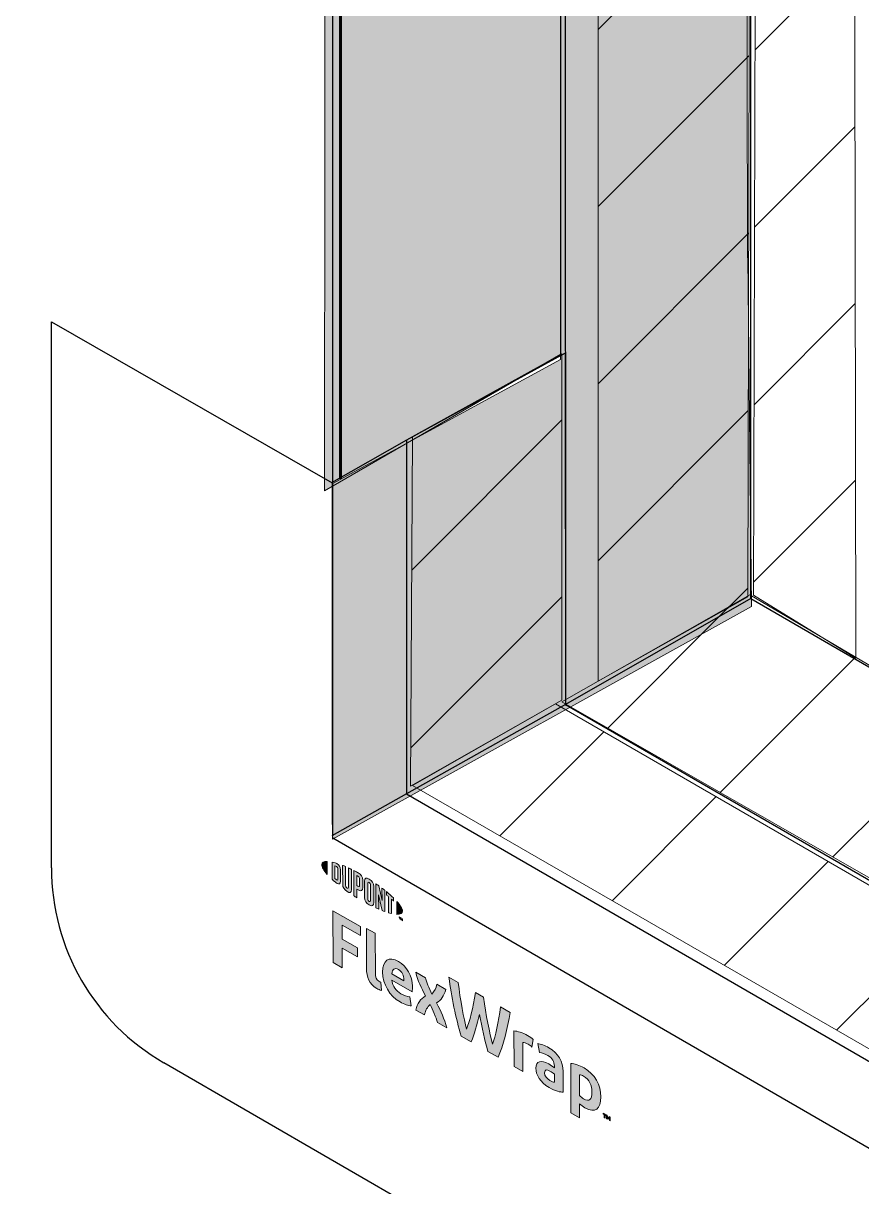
# Model space of a CAD drawing. Extents: x -1328 to 5679, y -4611 to 1603.
# Drawn here: x -742.5 to -675.5, y -2669.9 to -2577 of the extents above; entities that cross this region are included whole.
import ezdxf

# ---------------------------------------------------------------- set-up
doc = ezdxf.new("R2010")
doc.units = 0
doc.header["$MEASUREMENT"] = 0
for name, color, linetype, lineweight in [('G-ANNO-TTLB', 7, 'Continuous', 0), ('Layer 12', 7, 'Continuous', 0), ('TYVEK', 7, 'Continuous', 0)]:
    doc.layers.add(name, color=color, linetype=linetype, lineweight=lineweight)
pattern_1 = [(45, (0, 0), (-7.071067, 7.07107), [])]

# ---------------------------------------------------------------- blocks, each defined once
blk = doc.blocks.new('Block_136')
at = {"layer": 'TYVEK', "true_color": 0x003b71, "transparency": 33554687}
h = blk.add_hatch(color=156, dxfattribs=at)
h.dxf.hatch_style = 2
edge = h.paths.add_edge_path()
edge.add_spline(control_points=[(-717.752, -2652.023), (-717.752, -2652.023), (-717.762, -2647.883), (-717.762, -2647.883), (-717.762, -2647.883), (-715.577, -2649.137), (-715.577, -2649.137), (-715.577, -2649.137), (-715.575, -2649.859), (-715.575, -2649.859), (-715.575, -2649.859), (-717.027, -2649.025), (-717.027, -2649.025), (-717.027, -2649.025), (-717.024, -2650.149), (-717.024, -2650.149), (-717.024, -2650.149), (-715.803, -2650.85), (-715.803, -2650.85), (-715.803, -2650.85), (-715.801, -2651.572), (-715.801, -2651.572), (-715.801, -2651.572), (-717.022, -2650.871), (-717.022, -2650.871), (-717.022, -2650.871), (-717.018, -2652.445), (-717.018, -2652.445), (-717.018, -2652.445), (-717.752, -2652.023), (-717.752, -2652.023)], knot_values=[0, 0, 0, 0, 1, 1, 1, 2, 2, 2, 3, 3, 3, 4, 4, 4, 5, 5, 5, 6, 6, 6, 7, 7, 7, 8, 8, 8, 9, 9, 9, 10, 10, 10, 10], degree=3, periodic=0)
h = blk.add_hatch(color=156, dxfattribs=at)
h.dxf.hatch_style = 2
edge = h.paths.add_edge_path()
edge.add_spline(control_points=[(-714.379, -2652.867), (-714.378, -2653.186), (-714.306, -2653.399), (-714.101, -2653.517), (-714.05, -2653.546), (-713.998, -2653.57), (-713.952, -2653.585), (-713.952, -2653.585), (-713.899, -2654.259), (-713.899, -2654.259), (-713.997, -2654.227), (-714.156, -2654.159), (-714.258, -2654.1), (-714.848, -2653.761), (-715.085, -2653.182), (-715.087, -2652.472), (-715.087, -2652.472), (-715.095, -2649.313), (-715.095, -2649.313), (-715.095, -2649.313), (-714.387, -2649.673), (-714.387, -2649.673), (-714.387, -2649.673), (-714.379, -2652.867), (-714.379, -2652.867)], knot_values=[0, 0, 0, 0, 1, 1, 1, 2, 2, 2, 3, 3, 3, 4, 4, 4, 5, 5, 5, 6, 6, 6, 7, 7, 7, 8, 8, 8, 8], degree=3, periodic=0)
h = blk.add_hatch(color=156, dxfattribs=at)
h.dxf.hatch_style = 2
edge = h.paths.add_edge_path()
edge.add_spline(control_points=[(-713.068, -2652.917), (-713.068, -2652.917), (-712.093, -2653.477), (-712.093, -2653.477), (-712.093, -2653.477), (-712.093, -2653.406), (-712.093, -2653.406), (-712.094, -2653.074), (-712.248, -2652.743), (-712.53, -2652.581), (-712.828, -2652.411), (-713.022, -2652.541), (-713.068, -2652.917)], knot_values=[0, 0, 0, 0, 1, 1, 1, 2, 2, 2, 3, 3, 3, 4, 4, 4, 4], degree=3, periodic=0)
edge = h.paths.add_edge_path()
edge.add_spline(control_points=[(-711.509, -2655.478), (-711.734, -2655.466), (-712.068, -2655.358), (-712.406, -2655.163), (-713.232, -2654.689), (-713.798, -2653.762), (-713.8, -2652.78), (-713.803, -2651.839), (-713.286, -2651.498), (-712.532, -2651.931), (-711.86, -2652.317), (-711.417, -2653.12), (-711.415, -2653.913), (-711.415, -2654.09), (-711.425, -2654.238), (-711.435, -2654.351), (-711.435, -2654.351), (-713.056, -2653.42), (-713.056, -2653.42), (-712.988, -2653.931), (-712.747, -2654.283), (-712.336, -2654.518), (-712.085, -2654.663), (-711.844, -2654.736), (-711.623, -2654.756), (-711.623, -2654.756), (-711.509, -2655.478), (-711.509, -2655.478)], knot_values=[0, 0, 0, 0, 1, 1, 1, 2, 2, 2, 3, 3, 3, 4, 4, 4, 5, 5, 5, 6, 6, 6, 7, 7, 7, 8, 8, 8, 9, 9, 9, 9], degree=3, periodic=0)
h = blk.add_hatch(color=156, dxfattribs=at)
h.dxf.hatch_style = 2
edge = h.paths.add_edge_path()
edge.add_spline(control_points=[(-710.369, -2654.679), (-710.713, -2654.044), (-710.986, -2653.48), (-711.147, -2652.797), (-711.147, -2652.797), (-710.382, -2653.236), (-710.382, -2653.236), (-710.315, -2653.54), (-710.088, -2654.072), (-709.862, -2654.539), (-709.673, -2654.323), (-709.509, -2654.068), (-709.474, -2653.757), (-709.474, -2653.757), (-708.756, -2654.169), (-708.756, -2654.169), (-708.888, -2654.708), (-709.113, -2655.01), (-709.496, -2655.245), (-709.126, -2655.936), (-708.873, -2656.494), (-708.661, -2657.242), (-708.661, -2657.242), (-709.426, -2656.803), (-709.426, -2656.803), (-709.534, -2656.41), (-709.792, -2655.819), (-710.008, -2655.37), (-710.202, -2655.584), (-710.386, -2655.833), (-710.457, -2656.211), (-710.457, -2656.211), (-711.144, -2655.817), (-711.144, -2655.817), (-711.018, -2655.275), (-710.778, -2654.94), (-710.369, -2654.679)], knot_values=[0, 0, 0, 0, 1, 1, 1, 2, 2, 2, 3, 3, 3, 4, 4, 4, 5, 5, 5, 6, 6, 6, 7, 7, 7, 8, 8, 8, 9, 9, 9, 10, 10, 10, 11, 11, 11, 12, 12, 12, 12], degree=3, periodic=0)
h = blk.add_hatch(color=156, dxfattribs=at)
h.dxf.hatch_style = 2
edge = h.paths.add_edge_path()
edge.add_spline(control_points=[(-704.367, -2655.573), (-704.367, -2655.573), (-703.618, -2656.003), (-703.618, -2656.003), (-703.81, -2657.269), (-704.145, -2658.701), (-704.578, -2659.587), (-704.578, -2659.587), (-705.383, -2659.124), (-705.383, -2659.124), (-705.636, -2658.241), (-705.864, -2657.241), (-706.056, -2656.162), (-706.249, -2657.021), (-706.468, -2657.763), (-706.722, -2658.356), (-706.722, -2658.356), (-707.528, -2657.893), (-707.528, -2657.893), (-707.941, -2656.522), (-708.309, -2654.686), (-708.502, -2653.199), (-708.502, -2653.199), (-707.758, -2653.626), (-707.758, -2653.626), (-707.596, -2654.965), (-707.306, -2656.532), (-707.094, -2657.345), (-706.875, -2656.78), (-706.534, -2655.616), (-706.389, -2654.412), (-706.389, -2654.412), (-705.732, -2654.789), (-705.732, -2654.789), (-705.575, -2656.167), (-705.238, -2657.719), (-705.011, -2658.541), (-704.807, -2657.966), (-704.518, -2656.732), (-704.367, -2655.573)], knot_values=[0, 0, 0, 0, 1, 1, 1, 2, 2, 2, 3, 3, 3, 4, 4, 4, 5, 5, 5, 6, 6, 6, 7, 7, 7, 8, 8, 8, 9, 9, 9, 10, 10, 10, 11, 11, 11, 12, 12, 12, 13, 13, 13, 13], degree=3, periodic=0)
h = blk.add_hatch(color=156, dxfattribs=at)
h.dxf.hatch_style = 2
edge = h.paths.add_edge_path()
edge.add_spline(control_points=[(-702.226, -2657.848), (-702.041, -2657.954), (-701.866, -2658.078), (-701.764, -2658.166), (-701.764, -2658.166), (-701.865, -2658.776), (-701.865, -2658.776), (-701.952, -2658.69), (-702.06, -2658.616), (-702.167, -2658.555), (-702.357, -2658.446), (-702.485, -2658.413), (-702.593, -2658.411), (-702.593, -2658.411), (-702.587, -2660.73), (-702.587, -2660.73), (-702.587, -2660.73), (-703.295, -2660.323), (-703.295, -2660.323), (-703.295, -2660.323), (-703.302, -2657.49), (-703.302, -2657.49), (-703.026, -2657.489), (-702.595, -2657.636), (-702.226, -2657.848)], knot_values=[0, 0, 0, 0, 1, 1, 1, 2, 2, 2, 3, 3, 3, 4, 4, 4, 5, 5, 5, 6, 6, 6, 7, 7, 7, 8, 8, 8, 8], degree=3, periodic=0)
h = blk.add_hatch(color=156, dxfattribs=at)
h.dxf.hatch_style = 2
edge = h.paths.add_edge_path()
edge.add_spline(control_points=[(-700.07, -2661.578), (-700.07, -2661.578), (-700.071, -2660.945), (-700.071, -2660.945), (-700.189, -2660.848), (-700.313, -2660.759), (-700.436, -2660.689), (-700.672, -2660.553), (-700.856, -2660.554), (-700.855, -2660.832), (-700.855, -2661.08), (-700.701, -2661.299), (-700.429, -2661.455), (-700.275, -2661.543), (-700.147, -2661.581), (-700.07, -2661.578)], knot_values=[0, 0, 0, 0, 1, 1, 1, 2, 2, 2, 3, 3, 3, 4, 4, 4, 5, 5, 5, 5], degree=3, periodic=0)
edge = h.paths.add_edge_path()
edge.add_spline(control_points=[(-700.499, -2661.999), (-701.202, -2661.596), (-701.557, -2660.996), (-701.558, -2660.464), (-701.56, -2659.878), (-701.145, -2659.774), (-700.529, -2660.121), (-700.386, -2660.204), (-700.201, -2660.333), (-700.073, -2660.431), (-700.073, -2660.431), (-700.073, -2660.289), (-700.073, -2660.289), (-700.074, -2659.928), (-700.254, -2659.653), (-700.598, -2659.456), (-700.823, -2659.326), (-701.064, -2659.229), (-701.274, -2659.209), (-701.274, -2659.209), (-701.404, -2658.496), (-701.404, -2658.496), (-701.184, -2658.517), (-700.83, -2658.649), (-700.517, -2658.829), (-699.763, -2659.262), (-699.387, -2659.938), (-699.385, -2660.737), (-699.385, -2660.737), (-699.381, -2662.381), (-699.381, -2662.381), (-699.591, -2662.385), (-699.986, -2662.294), (-700.499, -2661.999)], knot_values=[0, 0, 0, 0, 1, 1, 1, 2, 2, 2, 3, 3, 3, 4, 4, 4, 5, 5, 5, 6, 6, 6, 7, 7, 7, 8, 8, 8, 9, 9, 9, 10, 10, 10, 11, 11, 11, 11], degree=3, periodic=0)
h = blk.add_hatch(color=156, dxfattribs=at)
h.dxf.hatch_style = 2
edge = h.paths.add_edge_path()
edge.add_spline(control_points=[(-697.736, -2662.912), (-697.284, -2663.172), (-697.075, -2662.973), (-697.076, -2662.364), (-697.077, -2661.831), (-697.273, -2661.364), (-697.74, -2661.096), (-697.868, -2661.023), (-697.961, -2660.999), (-698.068, -2660.985), (-698.068, -2660.985), (-698.064, -2662.641), (-698.064, -2662.641), (-697.967, -2662.744), (-697.884, -2662.827), (-697.736, -2662.912)], knot_values=[0, 0, 0, 0, 1, 1, 1, 2, 2, 2, 3, 3, 3, 4, 4, 4, 5, 5, 5, 5], degree=3, periodic=0)
edge = h.paths.add_edge_path()
edge.add_spline(control_points=[(-697.631, -2663.634), (-697.811, -2663.531), (-697.934, -2663.436), (-698.063, -2663.31), (-698.063, -2663.31), (-698.06, -2664.433), (-698.06, -2664.433), (-698.06, -2664.433), (-698.763, -2664.03), (-698.763, -2664.03), (-698.763, -2664.03), (-698.772, -2660.084), (-698.772, -2660.084), (-698.48, -2660.098), (-698.07, -2660.233), (-697.706, -2660.443), (-696.864, -2660.926), (-696.36, -2661.806), (-696.358, -2662.752), (-696.356, -2663.722), (-696.831, -2664.093), (-697.631, -2663.634)], knot_values=[0, 0, 0, 0, 1, 1, 1, 2, 2, 2, 3, 3, 3, 4, 4, 4, 5, 5, 5, 6, 6, 6, 7, 7, 7, 7], degree=3, periodic=0)
h = blk.add_hatch(color=156, dxfattribs=at)
h.dxf.hatch_style = 2
edge = h.paths.add_edge_path()
edge.add_spline(control_points=[(-695.85, -2664.239), (-695.823, -2664.326), (-695.799, -2664.393), (-695.768, -2664.463), (-695.738, -2664.428), (-695.716, -2664.388), (-695.691, -2664.33), (-695.691, -2664.33), (-695.617, -2664.372), (-695.617, -2664.372), (-695.617, -2664.372), (-695.616, -2664.678), (-695.616, -2664.678), (-695.616, -2664.678), (-695.681, -2664.641), (-695.681, -2664.641), (-695.681, -2664.641), (-695.681, -2664.5), (-695.681, -2664.5), (-695.681, -2664.5), (-695.678, -2664.455), (-695.678, -2664.455), (-695.699, -2664.488), (-695.723, -2664.523), (-695.744, -2664.549), (-695.744, -2664.549), (-695.794, -2664.521), (-695.794, -2664.521), (-695.816, -2664.469), (-695.841, -2664.405), (-695.862, -2664.346), (-695.862, -2664.346), (-695.859, -2664.398), (-695.859, -2664.398), (-695.859, -2664.398), (-695.859, -2664.539), (-695.859, -2664.539), (-695.859, -2664.539), (-695.923, -2664.502), (-695.923, -2664.502), (-695.923, -2664.502), (-695.924, -2664.196), (-695.924, -2664.196), (-695.924, -2664.196), (-695.85, -2664.239), (-695.85, -2664.239)], knot_values=[0, 0, 0, 0, 1, 1, 1, 2, 2, 2, 3, 3, 3, 4, 4, 4, 5, 5, 5, 6, 6, 6, 7, 7, 7, 8, 8, 8, 9, 9, 9, 10, 10, 10, 11, 11, 11, 12, 12, 12, 13, 13, 13, 14, 14, 14, 15, 15, 15, 15], degree=3, periodic=0)
edge = h.paths.add_edge_path()
edge.add_spline(control_points=[(-696.096, -2664.165), (-696.096, -2664.165), (-696.167, -2664.124), (-696.167, -2664.124), (-696.167, -2664.124), (-696.167, -2664.057), (-696.167, -2664.057), (-696.167, -2664.057), (-695.953, -2664.18), (-695.953, -2664.18), (-695.953, -2664.18), (-695.953, -2664.247), (-695.953, -2664.247), (-695.953, -2664.247), (-696.024, -2664.206), (-696.024, -2664.206), (-696.024, -2664.206), (-696.024, -2664.444), (-696.024, -2664.444), (-696.024, -2664.444), (-696.095, -2664.403), (-696.095, -2664.403), (-696.095, -2664.403), (-696.096, -2664.165), (-696.096, -2664.165)], knot_values=[0, 0, 0, 0, 1, 1, 1, 2, 2, 2, 3, 3, 3, 4, 4, 4, 5, 5, 5, 6, 6, 6, 7, 7, 7, 8, 8, 8, 8], degree=3, periodic=0)
at = {"layer": 'TYVEK'}
for points, knots in [([(-717.752, -2652.023), (-717.752, -2652.023), (-717.762, -2647.883), (-717.762, -2647.883), (-717.762, -2647.883), (-715.577, -2649.137), (-715.577, -2649.137), (-715.577, -2649.137), (-715.575, -2649.859), (-715.575, -2649.859), (-715.575, -2649.859), (-717.027, -2649.025), (-717.027, -2649.025), (-717.027, -2649.025), (-717.024, -2650.149), (-717.024, -2650.149), (-717.024, -2650.149), (-715.803, -2650.85), (-715.803, -2650.85), (-715.803, -2650.85), (-715.801, -2651.572), (-715.801, -2651.572), (-715.801, -2651.572), (-717.022, -2650.871), (-717.022, -2650.871), (-717.022, -2650.871), (-717.018, -2652.445), (-717.018, -2652.445), (-717.018, -2652.445), (-717.752, -2652.023), (-717.752, -2652.023)], [0, 0, 0, 0, 1, 1, 1, 2, 2, 2, 3, 3, 3, 4, 4, 4, 5, 5, 5, 6, 6, 6, 7, 7, 7, 8, 8, 8, 9, 9, 9, 10, 10, 10, 10]), ([(-714.379, -2652.867), (-714.378, -2653.186), (-714.306, -2653.399), (-714.101, -2653.517), (-714.05, -2653.546), (-713.998, -2653.57), (-713.952, -2653.585), (-713.952, -2653.585), (-713.899, -2654.259), (-713.899, -2654.259), (-713.997, -2654.227), (-714.156, -2654.159), (-714.258, -2654.1), (-714.848, -2653.761), (-715.085, -2653.182), (-715.087, -2652.472), (-715.087, -2652.472), (-715.095, -2649.313), (-715.095, -2649.313), (-715.095, -2649.313), (-714.387, -2649.673), (-714.387, -2649.673), (-714.387, -2649.673), (-714.379, -2652.867), (-714.379, -2652.867)], [0, 0, 0, 0, 1, 1, 1, 2, 2, 2, 3, 3, 3, 4, 4, 4, 5, 5, 5, 6, 6, 6, 7, 7, 7, 8, 8, 8, 8]), ([(-711.509, -2655.478), (-711.734, -2655.466), (-712.068, -2655.358), (-712.406, -2655.163), (-713.232, -2654.689), (-713.798, -2653.762), (-713.8, -2652.78), (-713.803, -2651.839), (-713.286, -2651.498), (-712.532, -2651.931), (-711.86, -2652.317), (-711.417, -2653.12), (-711.415, -2653.913), (-711.415, -2654.09), (-711.425, -2654.238), (-711.435, -2654.351), (-711.435, -2654.351), (-713.056, -2653.42), (-713.056, -2653.42), (-712.988, -2653.931), (-712.747, -2654.283), (-712.336, -2654.518), (-712.085, -2654.663), (-711.844, -2654.736), (-711.623, -2654.756), (-711.623, -2654.756), (-711.509, -2655.478), (-711.509, -2655.478)], [0, 0, 0, 0, 1, 1, 1, 2, 2, 2, 3, 3, 3, 4, 4, 4, 5, 5, 5, 6, 6, 6, 7, 7, 7, 8, 8, 8, 9, 9, 9, 9]), ([(-713.068, -2652.917), (-713.068, -2652.917), (-712.093, -2653.477), (-712.093, -2653.477), (-712.093, -2653.477), (-712.093, -2653.406), (-712.093, -2653.406), (-712.094, -2653.074), (-712.248, -2652.743), (-712.53, -2652.581), (-712.828, -2652.411), (-713.022, -2652.541), (-713.068, -2652.917)], [0, 0, 0, 0, 1, 1, 1, 2, 2, 2, 3, 3, 3, 4, 4, 4, 4]), ([(-710.369, -2654.679), (-710.713, -2654.044), (-710.986, -2653.48), (-711.147, -2652.797), (-711.147, -2652.797), (-710.382, -2653.236), (-710.382, -2653.236), (-710.315, -2653.54), (-710.088, -2654.072), (-709.862, -2654.539), (-709.673, -2654.323), (-709.509, -2654.068), (-709.474, -2653.757), (-709.474, -2653.757), (-708.756, -2654.169), (-708.756, -2654.169), (-708.888, -2654.708), (-709.113, -2655.01), (-709.496, -2655.245), (-709.126, -2655.936), (-708.873, -2656.494), (-708.661, -2657.242), (-708.661, -2657.242), (-709.426, -2656.803), (-709.426, -2656.803), (-709.534, -2656.41), (-709.792, -2655.819), (-710.008, -2655.37), (-710.202, -2655.584), (-710.386, -2655.833), (-710.457, -2656.211), (-710.457, -2656.211), (-711.144, -2655.817), (-711.144, -2655.817), (-711.018, -2655.275), (-710.778, -2654.94), (-710.369, -2654.679)], [0, 0, 0, 0, 1, 1, 1, 2, 2, 2, 3, 3, 3, 4, 4, 4, 5, 5, 5, 6, 6, 6, 7, 7, 7, 8, 8, 8, 9, 9, 9, 10, 10, 10, 11, 11, 11, 12, 12, 12, 12]), ([(-704.367, -2655.573), (-704.367, -2655.573), (-703.618, -2656.003), (-703.618, -2656.003), (-703.81, -2657.269), (-704.145, -2658.701), (-704.578, -2659.587), (-704.578, -2659.587), (-705.383, -2659.124), (-705.383, -2659.124), (-705.636, -2658.241), (-705.864, -2657.241), (-706.056, -2656.162), (-706.249, -2657.021), (-706.468, -2657.763), (-706.722, -2658.356), (-706.722, -2658.356), (-707.528, -2657.893), (-707.528, -2657.893), (-707.941, -2656.522), (-708.309, -2654.686), (-708.502, -2653.199), (-708.502, -2653.199), (-707.758, -2653.626), (-707.758, -2653.626), (-707.596, -2654.965), (-707.306, -2656.532), (-707.094, -2657.345), (-706.875, -2656.78), (-706.534, -2655.616), (-706.389, -2654.412), (-706.389, -2654.412), (-705.732, -2654.789), (-705.732, -2654.789), (-705.575, -2656.167), (-705.238, -2657.719), (-705.011, -2658.541), (-704.807, -2657.966), (-704.518, -2656.732), (-704.367, -2655.573)], [0, 0, 0, 0, 1, 1, 1, 2, 2, 2, 3, 3, 3, 4, 4, 4, 5, 5, 5, 6, 6, 6, 7, 7, 7, 8, 8, 8, 9, 9, 9, 10, 10, 10, 11, 11, 11, 12, 12, 12, 13, 13, 13, 13]), ([(-702.226, -2657.848), (-702.041, -2657.954), (-701.866, -2658.078), (-701.764, -2658.166), (-701.764, -2658.166), (-701.865, -2658.776), (-701.865, -2658.776), (-701.952, -2658.69), (-702.06, -2658.616), (-702.167, -2658.555), (-702.357, -2658.446), (-702.485, -2658.413), (-702.593, -2658.411), (-702.593, -2658.411), (-702.587, -2660.73), (-702.587, -2660.73), (-702.587, -2660.73), (-703.295, -2660.323), (-703.295, -2660.323), (-703.295, -2660.323), (-703.302, -2657.49), (-703.302, -2657.49), (-703.026, -2657.489), (-702.595, -2657.636), (-702.226, -2657.848)], [0, 0, 0, 0, 1, 1, 1, 2, 2, 2, 3, 3, 3, 4, 4, 4, 5, 5, 5, 6, 6, 6, 7, 7, 7, 8, 8, 8, 8]), ([(-700.499, -2661.999), (-701.202, -2661.596), (-701.557, -2660.996), (-701.558, -2660.464), (-701.56, -2659.878), (-701.145, -2659.774), (-700.529, -2660.121), (-700.386, -2660.204), (-700.201, -2660.333), (-700.073, -2660.431), (-700.073, -2660.431), (-700.073, -2660.289), (-700.073, -2660.289), (-700.074, -2659.928), (-700.254, -2659.653), (-700.598, -2659.456), (-700.823, -2659.326), (-701.064, -2659.229), (-701.274, -2659.209), (-701.274, -2659.209), (-701.404, -2658.496), (-701.404, -2658.496), (-701.184, -2658.517), (-700.83, -2658.649), (-700.517, -2658.829), (-699.763, -2659.262), (-699.387, -2659.938), (-699.385, -2660.737), (-699.385, -2660.737), (-699.381, -2662.381), (-699.381, -2662.381), (-699.591, -2662.385), (-699.986, -2662.294), (-700.499, -2661.999)], [0, 0, 0, 0, 1, 1, 1, 2, 2, 2, 3, 3, 3, 4, 4, 4, 5, 5, 5, 6, 6, 6, 7, 7, 7, 8, 8, 8, 9, 9, 9, 10, 10, 10, 11, 11, 11, 11]), ([(-697.631, -2663.634), (-697.811, -2663.531), (-697.934, -2663.436), (-698.063, -2663.31), (-698.063, -2663.31), (-698.06, -2664.433), (-698.06, -2664.433), (-698.06, -2664.433), (-698.763, -2664.03), (-698.763, -2664.03), (-698.763, -2664.03), (-698.772, -2660.084), (-698.772, -2660.084), (-698.48, -2660.098), (-698.07, -2660.233), (-697.706, -2660.443), (-696.864, -2660.926), (-696.36, -2661.806), (-696.358, -2662.752), (-696.356, -2663.722), (-696.831, -2664.093), (-697.631, -2663.634)], [0, 0, 0, 0, 1, 1, 1, 2, 2, 2, 3, 3, 3, 4, 4, 4, 5, 5, 5, 6, 6, 6, 7, 7, 7, 7]), ([(-700.07, -2661.578), (-700.07, -2661.578), (-700.071, -2660.945), (-700.071, -2660.945), (-700.189, -2660.848), (-700.313, -2660.759), (-700.436, -2660.689), (-700.672, -2660.553), (-700.856, -2660.554), (-700.855, -2660.832), (-700.855, -2661.08), (-700.701, -2661.299), (-700.429, -2661.455), (-700.275, -2661.543), (-700.147, -2661.581), (-700.07, -2661.578)], [0, 0, 0, 0, 1, 1, 1, 2, 2, 2, 3, 3, 3, 4, 4, 4, 5, 5, 5, 5]), ([(-697.736, -2662.912), (-697.284, -2663.172), (-697.075, -2662.973), (-697.076, -2662.364), (-697.077, -2661.831), (-697.273, -2661.364), (-697.74, -2661.096), (-697.868, -2661.023), (-697.961, -2660.999), (-698.068, -2660.985), (-698.068, -2660.985), (-698.064, -2662.641), (-698.064, -2662.641), (-697.967, -2662.744), (-697.884, -2662.827), (-697.736, -2662.912)], [0, 0, 0, 0, 1, 1, 1, 2, 2, 2, 3, 3, 3, 4, 4, 4, 5, 5, 5, 5]), ([(-696.096, -2664.165), (-696.096, -2664.165), (-696.167, -2664.124), (-696.167, -2664.124), (-696.167, -2664.124), (-696.167, -2664.057), (-696.167, -2664.057), (-696.167, -2664.057), (-695.953, -2664.18), (-695.953, -2664.18), (-695.953, -2664.18), (-695.953, -2664.247), (-695.953, -2664.247), (-695.953, -2664.247), (-696.024, -2664.206), (-696.024, -2664.206), (-696.024, -2664.206), (-696.024, -2664.444), (-696.024, -2664.444), (-696.024, -2664.444), (-696.095, -2664.403), (-696.095, -2664.403), (-696.095, -2664.403), (-696.096, -2664.165), (-696.096, -2664.165)], [0, 0, 0, 0, 1, 1, 1, 2, 2, 2, 3, 3, 3, 4, 4, 4, 5, 5, 5, 6, 6, 6, 7, 7, 7, 8, 8, 8, 8]), ([(-695.85, -2664.239), (-695.823, -2664.326), (-695.799, -2664.393), (-695.768, -2664.463), (-695.738, -2664.428), (-695.716, -2664.388), (-695.691, -2664.33), (-695.691, -2664.33), (-695.617, -2664.372), (-695.617, -2664.372), (-695.617, -2664.372), (-695.616, -2664.678), (-695.616, -2664.678), (-695.616, -2664.678), (-695.681, -2664.641), (-695.681, -2664.641), (-695.681, -2664.641), (-695.681, -2664.5), (-695.681, -2664.5), (-695.681, -2664.5), (-695.678, -2664.455), (-695.678, -2664.455), (-695.699, -2664.488), (-695.723, -2664.523), (-695.744, -2664.549), (-695.744, -2664.549), (-695.794, -2664.521), (-695.794, -2664.521), (-695.816, -2664.469), (-695.841, -2664.405), (-695.862, -2664.346), (-695.862, -2664.346), (-695.859, -2664.398), (-695.859, -2664.398), (-695.859, -2664.398), (-695.859, -2664.539), (-695.859, -2664.539), (-695.859, -2664.539), (-695.923, -2664.502), (-695.923, -2664.502), (-695.923, -2664.502), (-695.924, -2664.196), (-695.924, -2664.196), (-695.924, -2664.196), (-695.85, -2664.239), (-695.85, -2664.239)], [0, 0, 0, 0, 1, 1, 1, 2, 2, 2, 3, 3, 3, 4, 4, 4, 5, 5, 5, 6, 6, 6, 7, 7, 7, 8, 8, 8, 9, 9, 9, 10, 10, 10, 11, 11, 11, 12, 12, 12, 13, 13, 13, 14, 14, 14, 15, 15, 15, 15])]:
    blk.add_open_spline(points, degree=3, knots=knots, dxfattribs=at)
blk = doc.blocks.new('Block_137')
at = {"layer": 'TYVEK', "true_color": 0x003b71, "transparency": 33554687}
h = blk.add_hatch(color=156, dxfattribs=at)
h.dxf.hatch_style = 2
edge = h.paths.add_edge_path()
edge.add_spline(control_points=[(-718.665, -2644.204), (-718.664, -2644.395), (-718.503, -2644.665), (-718.223, -2644.979), (-718.223, -2644.979), (-718.226, -2643.939), (-718.226, -2643.939), (-718.505, -2643.93), (-718.665, -2644.015), (-718.665, -2644.204)], knot_values=[0, 0, 0, 0, 1, 1, 1, 2, 2, 2, 3, 3, 3, 3], degree=3, periodic=0)
h = blk.add_hatch(color=156, dxfattribs=at)
h.dxf.hatch_style = 2
edge = h.paths.add_edge_path()
edge.add_spline(control_points=[(-717.383, -2645.364), (-717.383, -2645.444), (-717.425, -2645.447), (-717.474, -2645.418), (-717.513, -2645.396), (-717.573, -2645.345), (-717.621, -2645.302), (-717.621, -2645.302), (-717.624, -2644.308), (-717.624, -2644.308), (-717.575, -2644.321), (-717.515, -2644.339), (-717.477, -2644.361), (-717.427, -2644.39), (-717.386, -2644.44), (-717.385, -2644.52), (-717.385, -2644.52), (-717.383, -2645.364), (-717.383, -2645.364)], knot_values=[0, 0, 0, 0, 1, 1, 1, 2, 2, 2, 3, 3, 3, 4, 4, 4, 5, 5, 5, 6, 6, 6, 6], degree=3, periodic=0)
edge = h.paths.add_edge_path()
edge.add_spline(control_points=[(-717.445, -2644.12), (-717.523, -2644.075), (-717.636, -2644.037), (-717.839, -2643.993), (-717.839, -2643.993), (-717.836, -2645.371), (-717.836, -2645.371), (-717.657, -2645.536), (-717.519, -2645.652), (-717.441, -2645.697), (-717.261, -2645.8), (-717.16, -2645.731), (-717.16, -2645.527), (-717.16, -2645.527), (-717.163, -2644.613), (-717.163, -2644.613), (-717.163, -2644.409), (-717.265, -2644.224), (-717.445, -2644.12)], knot_values=[0, 0, 0, 0, 1, 1, 1, 2, 2, 2, 3, 3, 3, 4, 4, 4, 5, 5, 5, 6, 6, 6, 6], degree=3, periodic=0)
h = blk.add_hatch(color=156, dxfattribs=at)
h.dxf.hatch_style = 2
edge = h.paths.add_edge_path()
edge.add_spline(control_points=[(-716.533, -2646.014), (-716.532, -2646.093), (-716.556, -2646.13), (-716.643, -2646.069), (-716.727, -2646.008), (-716.75, -2645.954), (-716.75, -2645.859), (-716.75, -2645.859), (-716.754, -2644.36), (-716.754, -2644.36), (-716.81, -2644.334), (-716.936, -2644.282), (-716.99, -2644.26), (-716.99, -2644.26), (-716.986, -2645.777), (-716.986, -2645.777), (-716.985, -2646.019), (-716.883, -2646.172), (-716.642, -2646.342), (-716.421, -2646.498), (-716.286, -2646.447), (-716.287, -2646.178), (-716.287, -2646.178), (-716.291, -2644.576), (-716.291, -2644.576), (-716.337, -2644.553), (-716.488, -2644.481), (-716.536, -2644.459), (-716.536, -2644.459), (-716.533, -2646.014), (-716.533, -2646.014)], knot_values=[0, 0, 0, 0, 1, 1, 1, 2, 2, 2, 3, 3, 3, 4, 4, 4, 5, 5, 5, 6, 6, 6, 7, 7, 7, 8, 8, 8, 9, 9, 9, 10, 10, 10, 10], degree=3, periodic=0)
h = blk.add_hatch(color=156, dxfattribs=at)
h.dxf.hatch_style = 2
edge = h.paths.add_edge_path()
edge.add_spline(control_points=[(-715.638, -2645.869), (-715.638, -2645.956), (-715.664, -2645.985), (-715.764, -2645.928), (-715.764, -2645.928), (-715.85, -2645.879), (-715.85, -2645.879), (-715.85, -2645.879), (-715.852, -2645.082), (-715.852, -2645.082), (-715.814, -2645.102), (-715.793, -2645.113), (-715.77, -2645.127), (-715.662, -2645.189), (-715.639, -2645.249), (-715.639, -2645.337), (-715.639, -2645.337), (-715.638, -2645.869), (-715.638, -2645.869)], knot_values=[0, 0, 0, 0, 1, 1, 1, 2, 2, 2, 3, 3, 3, 4, 4, 4, 5, 5, 5, 6, 6, 6, 6], degree=3, periodic=0)
edge = h.paths.add_edge_path()
edge.add_spline(control_points=[(-715.757, -2644.853), (-715.799, -2644.829), (-715.955, -2644.745), (-716.099, -2644.673), (-716.099, -2644.673), (-716.094, -2646.691), (-716.094, -2646.691), (-716.045, -2646.722), (-715.917, -2646.803), (-715.848, -2646.845), (-715.848, -2646.845), (-715.849, -2646.159), (-715.849, -2646.159), (-715.849, -2646.159), (-715.753, -2646.214), (-715.753, -2646.214), (-715.496, -2646.361), (-715.389, -2646.29), (-715.389, -2646.033), (-715.389, -2646.033), (-715.391, -2645.439), (-715.391, -2645.439), (-715.392, -2645.188), (-715.512, -2644.993), (-715.757, -2644.853)], knot_values=[0, 0, 0, 0, 1, 1, 1, 2, 2, 2, 3, 3, 3, 4, 4, 4, 5, 5, 5, 6, 6, 6, 7, 7, 7, 8, 8, 8, 8], degree=3, periodic=0)
h = blk.add_hatch(color=156, dxfattribs=at)
h.dxf.hatch_style = 2
edge = h.paths.add_edge_path()
edge.add_spline(control_points=[(-714.758, -2647.079), (-714.758, -2647.158), (-714.781, -2647.186), (-714.868, -2647.139), (-714.957, -2647.091), (-714.982, -2647.033), (-714.982, -2646.95), (-714.982, -2646.95), (-714.985, -2645.692), (-714.985, -2645.692), (-714.985, -2645.609), (-714.961, -2645.577), (-714.871, -2645.632), (-714.784, -2645.685), (-714.761, -2645.741), (-714.761, -2645.82), (-714.761, -2645.82), (-714.758, -2647.079), (-714.758, -2647.079)], knot_values=[0, 0, 0, 0, 1, 1, 1, 2, 2, 2, 3, 3, 3, 4, 4, 4, 5, 5, 5, 6, 6, 6, 6], degree=3, periodic=0)
edge = h.paths.add_edge_path()
edge.add_spline(control_points=[(-714.872, -2645.35), (-715.1, -2645.206), (-715.235, -2645.244), (-715.235, -2645.51), (-715.235, -2645.51), (-715.232, -2646.83), (-715.232, -2646.83), (-715.231, -2647.111), (-715.108, -2647.297), (-714.867, -2647.423), (-714.631, -2647.546), (-714.509, -2647.514), (-714.509, -2647.215), (-714.509, -2647.215), (-714.512, -2645.955), (-714.512, -2645.955), (-714.513, -2645.671), (-714.625, -2645.506), (-714.872, -2645.35)], knot_values=[0, 0, 0, 0, 1, 1, 1, 2, 2, 2, 3, 3, 3, 4, 4, 4, 5, 5, 5, 6, 6, 6, 6], degree=3, periodic=0)
h = blk.add_hatch(color=156, dxfattribs=at)
h.dxf.hatch_style = 2
edge = h.paths.add_edge_path()
edge.add_spline(control_points=[(-713.828, -2647.072), (-713.828, -2647.072), (-714.103, -2645.889), (-714.103, -2645.889), (-714.178, -2645.835), (-714.267, -2645.772), (-714.337, -2645.725), (-714.337, -2645.725), (-714.332, -2647.662), (-714.332, -2647.662), (-714.283, -2647.684), (-714.159, -2647.739), (-714.095, -2647.767), (-714.095, -2647.767), (-714.118, -2646.614), (-714.118, -2646.614), (-714.118, -2646.614), (-713.826, -2647.876), (-713.826, -2647.876), (-713.765, -2647.901), (-713.675, -2647.934), (-713.616, -2647.955), (-713.616, -2647.955), (-713.621, -2646.253), (-713.621, -2646.253), (-713.682, -2646.204), (-713.794, -2646.118), (-713.848, -2646.078), (-713.848, -2646.078), (-713.828, -2647.072), (-713.828, -2647.072)], knot_values=[0, 0, 0, 0, 1, 1, 1, 2, 2, 2, 3, 3, 3, 4, 4, 4, 5, 5, 5, 6, 6, 6, 7, 7, 7, 8, 8, 8, 9, 9, 9, 10, 10, 10, 10], degree=3, periodic=0)
h = blk.add_hatch(color=156, dxfattribs=at)
h.dxf.hatch_style = 2
edge = h.paths.add_edge_path()
edge.add_spline(control_points=[(-713.498, -2646.621), (-713.437, -2646.668), (-713.377, -2646.716), (-713.319, -2646.765), (-713.319, -2646.765), (-713.316, -2648.053), (-713.316, -2648.053), (-713.262, -2648.069), (-713.162, -2648.096), (-713.096, -2648.112), (-713.096, -2648.112), (-713.098, -2646.952), (-713.098, -2646.952), (-713.034, -2647.008), (-712.974, -2647.062), (-712.919, -2647.111), (-712.919, -2647.111), (-712.92, -2646.863), (-712.92, -2646.863), (-713.094, -2646.693), (-713.28, -2646.529), (-713.499, -2646.351), (-713.499, -2646.351), (-713.498, -2646.621), (-713.498, -2646.621)], knot_values=[0, 0, 0, 0, 1, 1, 1, 2, 2, 2, 3, 3, 3, 4, 4, 4, 5, 5, 5, 6, 6, 6, 7, 7, 7, 8, 8, 8, 8], degree=3, periodic=0)
h = blk.add_hatch(color=156, dxfattribs=at)
h.dxf.hatch_style = 2
edge = h.paths.add_edge_path()
edge.add_spline(control_points=[(-712.213, -2647.908), (-712.213, -2648.098), (-712.373, -2648.184), (-712.653, -2648.177), (-712.653, -2648.177), (-712.655, -2647.137), (-712.655, -2647.137), (-712.375, -2647.45), (-712.214, -2647.719), (-712.213, -2647.908)], knot_values=[0, 0, 0, 0, 1, 1, 1, 2, 2, 2, 3, 3, 3, 3], degree=3, periodic=0)
h = blk.add_hatch(color=156, dxfattribs=at)
h.dxf.hatch_style = 2
edge = h.paths.add_edge_path()
edge.add_spline(control_points=[(-712.343, -2648.459), (-712.343, -2648.459), (-712.316, -2648.474), (-712.316, -2648.474), (-712.316, -2648.474), (-712.277, -2648.567), (-712.277, -2648.567), (-712.277, -2648.567), (-712.238, -2648.519), (-712.238, -2648.519), (-712.238, -2648.519), (-712.212, -2648.534), (-712.212, -2648.534), (-712.212, -2648.534), (-712.212, -2648.683), (-712.212, -2648.683), (-712.212, -2648.683), (-712.236, -2648.67), (-712.236, -2648.67), (-712.236, -2648.67), (-712.236, -2648.563), (-712.236, -2648.563), (-712.236, -2648.563), (-712.276, -2648.612), (-712.276, -2648.612), (-712.276, -2648.612), (-712.278, -2648.61), (-712.278, -2648.61), (-712.278, -2648.61), (-712.319, -2648.516), (-712.319, -2648.516), (-712.319, -2648.516), (-712.318, -2648.622), (-712.318, -2648.622), (-712.318, -2648.622), (-712.342, -2648.608), (-712.342, -2648.608), (-712.342, -2648.608), (-712.343, -2648.459), (-712.343, -2648.459)], knot_values=[0, 0, 0, 0, 1, 1, 1, 2, 2, 2, 3, 3, 3, 4, 4, 4, 5, 5, 5, 6, 6, 6, 7, 7, 7, 8, 8, 8, 9, 9, 9, 10, 10, 10, 11, 11, 11, 12, 12, 12, 13, 13, 13, 13], degree=3, periodic=0)
edge = h.paths.add_edge_path()
edge.add_spline(control_points=[(-712.436, -2648.431), (-712.436, -2648.431), (-712.476, -2648.408), (-712.476, -2648.408), (-712.476, -2648.408), (-712.476, -2648.382), (-712.476, -2648.382), (-712.476, -2648.382), (-712.371, -2648.443), (-712.371, -2648.443), (-712.371, -2648.443), (-712.371, -2648.469), (-712.371, -2648.469), (-712.371, -2648.469), (-712.411, -2648.446), (-712.411, -2648.446), (-712.411, -2648.446), (-712.41, -2648.569), (-712.41, -2648.569), (-712.41, -2648.569), (-712.435, -2648.555), (-712.435, -2648.555), (-712.435, -2648.555), (-712.436, -2648.431), (-712.436, -2648.431)], knot_values=[0, 0, 0, 0, 1, 1, 1, 2, 2, 2, 3, 3, 3, 4, 4, 4, 5, 5, 5, 6, 6, 6, 7, 7, 7, 8, 8, 8, 8], degree=3, periodic=0)
at = {"layer": 'TYVEK'}
for points, knots in [([(-718.665, -2644.204), (-718.664, -2644.395), (-718.503, -2644.665), (-718.223, -2644.979), (-718.223, -2644.979), (-718.226, -2643.939), (-718.226, -2643.939), (-718.505, -2643.93), (-718.665, -2644.015), (-718.665, -2644.204)], [0, 0, 0, 0, 1, 1, 1, 2, 2, 2, 3, 3, 3, 3]), ([(-717.445, -2644.12), (-717.523, -2644.075), (-717.636, -2644.037), (-717.839, -2643.993), (-717.839, -2643.993), (-717.836, -2645.371), (-717.836, -2645.371), (-717.657, -2645.536), (-717.519, -2645.652), (-717.441, -2645.697), (-717.261, -2645.8), (-717.16, -2645.731), (-717.16, -2645.527), (-717.16, -2645.527), (-717.163, -2644.613), (-717.163, -2644.613), (-717.163, -2644.409), (-717.265, -2644.224), (-717.445, -2644.12)], [0, 0, 0, 0, 1, 1, 1, 2, 2, 2, 3, 3, 3, 4, 4, 4, 5, 5, 5, 6, 6, 6, 6]), ([(-717.383, -2645.364), (-717.383, -2645.444), (-717.425, -2645.447), (-717.474, -2645.418), (-717.513, -2645.396), (-717.573, -2645.345), (-717.621, -2645.302), (-717.621, -2645.302), (-717.624, -2644.308), (-717.624, -2644.308), (-717.575, -2644.321), (-717.515, -2644.339), (-717.477, -2644.361), (-717.427, -2644.39), (-717.386, -2644.44), (-717.385, -2644.52), (-717.385, -2644.52), (-717.383, -2645.364), (-717.383, -2645.364)], [0, 0, 0, 0, 1, 1, 1, 2, 2, 2, 3, 3, 3, 4, 4, 4, 5, 5, 5, 6, 6, 6, 6]), ([(-716.533, -2646.014), (-716.532, -2646.093), (-716.556, -2646.13), (-716.643, -2646.069), (-716.727, -2646.008), (-716.75, -2645.954), (-716.75, -2645.859), (-716.75, -2645.859), (-716.754, -2644.36), (-716.754, -2644.36), (-716.81, -2644.334), (-716.936, -2644.282), (-716.99, -2644.26), (-716.99, -2644.26), (-716.986, -2645.777), (-716.986, -2645.777), (-716.985, -2646.019), (-716.883, -2646.172), (-716.642, -2646.342), (-716.421, -2646.498), (-716.286, -2646.447), (-716.287, -2646.178), (-716.287, -2646.178), (-716.291, -2644.576), (-716.291, -2644.576), (-716.337, -2644.553), (-716.488, -2644.481), (-716.536, -2644.459), (-716.536, -2644.459), (-716.533, -2646.014), (-716.533, -2646.014)], [0, 0, 0, 0, 1, 1, 1, 2, 2, 2, 3, 3, 3, 4, 4, 4, 5, 5, 5, 6, 6, 6, 7, 7, 7, 8, 8, 8, 9, 9, 9, 10, 10, 10, 10]), ([(-715.757, -2644.853), (-715.799, -2644.829), (-715.955, -2644.745), (-716.099, -2644.673), (-716.099, -2644.673), (-716.094, -2646.691), (-716.094, -2646.691), (-716.045, -2646.722), (-715.917, -2646.803), (-715.848, -2646.845), (-715.848, -2646.845), (-715.849, -2646.159), (-715.849, -2646.159), (-715.849, -2646.159), (-715.753, -2646.214), (-715.753, -2646.214), (-715.496, -2646.361), (-715.389, -2646.29), (-715.389, -2646.033), (-715.389, -2646.033), (-715.391, -2645.439), (-715.391, -2645.439), (-715.392, -2645.188), (-715.512, -2644.993), (-715.757, -2644.853)], [0, 0, 0, 0, 1, 1, 1, 2, 2, 2, 3, 3, 3, 4, 4, 4, 5, 5, 5, 6, 6, 6, 7, 7, 7, 8, 8, 8, 8]), ([(-715.638, -2645.869), (-715.638, -2645.956), (-715.664, -2645.985), (-715.764, -2645.928), (-715.764, -2645.928), (-715.85, -2645.879), (-715.85, -2645.879), (-715.85, -2645.879), (-715.852, -2645.082), (-715.852, -2645.082), (-715.814, -2645.102), (-715.793, -2645.113), (-715.77, -2645.127), (-715.662, -2645.189), (-715.639, -2645.249), (-715.639, -2645.337), (-715.639, -2645.337), (-715.638, -2645.869), (-715.638, -2645.869)], [0, 0, 0, 0, 1, 1, 1, 2, 2, 2, 3, 3, 3, 4, 4, 4, 5, 5, 5, 6, 6, 6, 6]), ([(-714.872, -2645.35), (-715.1, -2645.206), (-715.235, -2645.244), (-715.235, -2645.51), (-715.235, -2645.51), (-715.232, -2646.83), (-715.232, -2646.83), (-715.231, -2647.111), (-715.108, -2647.297), (-714.867, -2647.423), (-714.631, -2647.546), (-714.509, -2647.514), (-714.509, -2647.215), (-714.509, -2647.215), (-714.512, -2645.955), (-714.512, -2645.955), (-714.513, -2645.671), (-714.625, -2645.506), (-714.872, -2645.35)], [0, 0, 0, 0, 1, 1, 1, 2, 2, 2, 3, 3, 3, 4, 4, 4, 5, 5, 5, 6, 6, 6, 6]), ([(-714.758, -2647.079), (-714.758, -2647.158), (-714.781, -2647.186), (-714.868, -2647.139), (-714.957, -2647.091), (-714.982, -2647.033), (-714.982, -2646.95), (-714.982, -2646.95), (-714.985, -2645.692), (-714.985, -2645.692), (-714.985, -2645.609), (-714.961, -2645.577), (-714.871, -2645.632), (-714.784, -2645.685), (-714.761, -2645.741), (-714.761, -2645.82), (-714.761, -2645.82), (-714.758, -2647.079), (-714.758, -2647.079)], [0, 0, 0, 0, 1, 1, 1, 2, 2, 2, 3, 3, 3, 4, 4, 4, 5, 5, 5, 6, 6, 6, 6]), ([(-713.828, -2647.072), (-713.828, -2647.072), (-714.103, -2645.889), (-714.103, -2645.889), (-714.178, -2645.835), (-714.267, -2645.772), (-714.337, -2645.725), (-714.337, -2645.725), (-714.332, -2647.662), (-714.332, -2647.662), (-714.283, -2647.684), (-714.159, -2647.739), (-714.095, -2647.767), (-714.095, -2647.767), (-714.118, -2646.614), (-714.118, -2646.614), (-714.118, -2646.614), (-713.826, -2647.876), (-713.826, -2647.876), (-713.765, -2647.901), (-713.675, -2647.934), (-713.616, -2647.955), (-713.616, -2647.955), (-713.621, -2646.253), (-713.621, -2646.253), (-713.682, -2646.204), (-713.794, -2646.118), (-713.848, -2646.078), (-713.848, -2646.078), (-713.828, -2647.072), (-713.828, -2647.072)], [0, 0, 0, 0, 1, 1, 1, 2, 2, 2, 3, 3, 3, 4, 4, 4, 5, 5, 5, 6, 6, 6, 7, 7, 7, 8, 8, 8, 9, 9, 9, 10, 10, 10, 10]), ([(-713.498, -2646.621), (-713.437, -2646.668), (-713.377, -2646.716), (-713.319, -2646.765), (-713.319, -2646.765), (-713.316, -2648.053), (-713.316, -2648.053), (-713.262, -2648.069), (-713.162, -2648.096), (-713.096, -2648.112), (-713.096, -2648.112), (-713.098, -2646.952), (-713.098, -2646.952), (-713.034, -2647.008), (-712.974, -2647.062), (-712.919, -2647.111), (-712.919, -2647.111), (-712.92, -2646.863), (-712.92, -2646.863), (-713.094, -2646.693), (-713.28, -2646.529), (-713.499, -2646.351), (-713.499, -2646.351), (-713.498, -2646.621), (-713.498, -2646.621)], [0, 0, 0, 0, 1, 1, 1, 2, 2, 2, 3, 3, 3, 4, 4, 4, 5, 5, 5, 6, 6, 6, 7, 7, 7, 8, 8, 8, 8]), ([(-712.213, -2647.908), (-712.213, -2648.098), (-712.373, -2648.184), (-712.653, -2648.177), (-712.653, -2648.177), (-712.655, -2647.137), (-712.655, -2647.137), (-712.375, -2647.45), (-712.214, -2647.719), (-712.213, -2647.908)], [0, 0, 0, 0, 1, 1, 1, 2, 2, 2, 3, 3, 3, 3]), ([(-712.436, -2648.431), (-712.436, -2648.431), (-712.476, -2648.408), (-712.476, -2648.408), (-712.476, -2648.408), (-712.476, -2648.382), (-712.476, -2648.382), (-712.476, -2648.382), (-712.371, -2648.443), (-712.371, -2648.443), (-712.371, -2648.443), (-712.371, -2648.469), (-712.371, -2648.469), (-712.371, -2648.469), (-712.411, -2648.446), (-712.411, -2648.446), (-712.411, -2648.446), (-712.41, -2648.569), (-712.41, -2648.569), (-712.41, -2648.569), (-712.435, -2648.555), (-712.435, -2648.555), (-712.435, -2648.555), (-712.436, -2648.431), (-712.436, -2648.431)], [0, 0, 0, 0, 1, 1, 1, 2, 2, 2, 3, 3, 3, 4, 4, 4, 5, 5, 5, 6, 6, 6, 7, 7, 7, 8, 8, 8, 8]), ([(-712.343, -2648.459), (-712.343, -2648.459), (-712.316, -2648.474), (-712.316, -2648.474), (-712.316, -2648.474), (-712.277, -2648.567), (-712.277, -2648.567), (-712.277, -2648.567), (-712.238, -2648.519), (-712.238, -2648.519), (-712.238, -2648.519), (-712.212, -2648.534), (-712.212, -2648.534), (-712.212, -2648.534), (-712.212, -2648.683), (-712.212, -2648.683), (-712.212, -2648.683), (-712.236, -2648.67), (-712.236, -2648.67), (-712.236, -2648.67), (-712.236, -2648.563), (-712.236, -2648.563), (-712.236, -2648.563), (-712.276, -2648.612), (-712.276, -2648.612), (-712.276, -2648.612), (-712.278, -2648.61), (-712.278, -2648.61), (-712.278, -2648.61), (-712.319, -2648.516), (-712.319, -2648.516), (-712.319, -2648.516), (-712.318, -2648.622), (-712.318, -2648.622), (-712.318, -2648.622), (-712.342, -2648.608), (-712.342, -2648.608), (-712.342, -2648.608), (-712.343, -2648.459), (-712.343, -2648.459)], [0, 0, 0, 0, 1, 1, 1, 2, 2, 2, 3, 3, 3, 4, 4, 4, 5, 5, 5, 6, 6, 6, 7, 7, 7, 8, 8, 8, 9, 9, 9, 10, 10, 10, 11, 11, 11, 12, 12, 12, 13, 13, 13, 13])]:
    blk.add_open_spline(points, degree=3, knots=knots, dxfattribs=at)
blk = doc.blocks.new('Block_135')
at = {"layer": 'TYVEK'}
for name in ['Block_137', 'Block_136']:
    blk.add_blockref(name, (0, 0), dxfattribs=at)

msp = doc.modelspace()

# ---------------------------------------------------------------- hatches: boundary and pattern name
at = {"layer": 'G-ANNO-TTLB', "true_color": 0xff00ff, "transparency": 33554687}
h = msp.add_hatch(color=6, dxfattribs=at)
edge = h.paths.add_edge_path()
edge.add_spline(control_points=[(1601.482, -3473.689), (1601.482, -3473.689), (-1328.036, -3473.689), (-1328.036, -3473.689), (-1328.036, -3473.689), (-1328.036, -1016.689), (-1328.036, -1016.689), (-1328.036, -1016.689), (1601.482, -1016.689), (1601.482, -1016.689), (1601.482, -1016.689), (1601.482, -3473.689), (1601.482, -3473.689)], knot_values=[0, 0, 0, 0, 1, 1, 1, 2, 2, 2, 3, 3, 3, 4, 4, 4, 4], degree=3, periodic=0)
edge = h.paths.add_edge_path()
edge.add_spline(control_points=[(-1319.036, -1025.689), (-1319.036, -1025.689), (-1319.036, -3464.689), (-1319.036, -3464.689), (-1319.036, -3464.689), (1592.482, -3464.689), (1592.482, -3464.689), (1592.482, -3464.689), (1592.482, -1025.689), (1592.482, -1025.689), (1592.482, -1025.689), (-1319.036, -1025.689), (-1319.036, -1025.689)], knot_values=[0, 0, 0, 0, 1, 1, 1, 2, 2, 2, 3, 3, 3, 4, 4, 4, 4], degree=3, periodic=0)
edge.add_line((-1319.036, -1025.689), (-1319.036, -1025.689))
at = {"layer": 'Layer 12', "true_color": 0x848484, "transparency": 33554495}
h = msp.add_hatch(color=252, dxfattribs=at)
h.dxf.hatch_style = 2
h.paths.add_polyline_path([(-718.441, -2614.344), (-718.32, -2471.308), (-699.577, -2481.537), (-699.567, -2603.408)])
at = {"layer": 'Layer 12', "true_color": 0x848484, "transparency": 33554457}
h = msp.add_hatch(color=252, dxfattribs=at)
h.dxf.hatch_style = 2
h.paths.add_polyline_path([(-684.633, -2595.735), (-684.634, -2595.735), (-684.836, -2490.259), (-699.577, -2481.537), (-699.574, -2603.856), (-717.835, -2613.783), (-717.799, -2642.166), (-684.326, -2623.573)])
at = {"layer": 'Layer 12', "true_color": 0x000000, "transparency": 33554687}
h = msp.add_hatch(dxfattribs=at)
h.set_pattern_fill('_U', color=18, scale=10, angle=44.99999, style=2, pattern_type=0)
h.set_pattern_definition(pattern_1)
h.paths.add_polyline_path([(-684.633, -2622.817), (-696.587, -2629.537), (-696.591, -2483.248), (-684.292, -2490.175)])
h = msp.add_hatch(dxfattribs=at)
h.set_pattern_fill('_U', color=18, scale=10, angle=44.99999, style=2, pattern_type=0)
h.set_pattern_definition(pattern_1)
h.paths.add_polyline_path([(-675.987, -2627.705), (-684.165, -2622.667), (-683.808, -2489.918), (-676.215, -2495.434)])
h = msp.add_hatch(dxfattribs=at)
h.set_pattern_fill('_U', color=18, scale=10, angle=44.99999, style=2, pattern_type=0)
h.set_pattern_definition(pattern_1)
h.paths.add_polyline_path([(-699.484, -2631.049), (-711.567, -2637.927), (-711.419, -2609.988), (-699.49, -2603.401)])
h = msp.add_hatch(dxfattribs=at)
h.set_pattern_fill('_U', color=18, scale=10, angle=44.99999, style=2, pattern_type=0)
h.set_pattern_definition(pattern_1)
h.paths.add_polyline_path([(-635.775, -2667.657), (-699.486, -2631.188), (-684.473, -2622.639), (-635.775, -2651.326)])
h = msp.add_hatch(dxfattribs=at)
h.set_pattern_fill('_U', color=18, scale=10, angle=44.99999, style=2, pattern_type=0)
h.set_pattern_definition(pattern_1)
h.paths.add_polyline_path([(-635.77, -2668.468), (-635.554, -2681.641), (-711.421, -2637.88), (-699.978, -2631.354)])

# ---------------------------------------------------------------- linework, layer by layer
at = {"layer": 'G-ANNO-TTLB'}
for points in [[(1601.482, -3473.689), (1601.482, -3473.689), (-1328.036, -3473.689), (-1328.036, -3473.689), (-1328.036, -3473.689), (-1328.036, -1016.689), (-1328.036, -1016.689), (-1328.036, -1016.689), (1601.482, -1016.689), (1601.482, -1016.689), (1601.482, -1016.689), (1601.482, -3473.689), (1601.482, -3473.689)], [(-1319.036, -1025.689), (-1319.036, -1025.689), (-1319.036, -3464.689), (-1319.036, -3464.689), (-1319.036, -3464.689), (1592.482, -3464.689), (1592.482, -3464.689), (1592.482, -3464.689), (1592.482, -1025.689), (1592.482, -1025.689), (1592.482, -1025.689), (-1319.036, -1025.689), (-1319.036, -1025.689)]]:
    msp.add_open_spline(points, degree=3, knots=[0, 0, 0, 0, 1, 1, 1, 2, 2, 2, 3, 3, 3, 4, 4, 4, 4], dxfattribs=at)
at = {"layer": 'Layer 12'}
for points in [[(-718.441, -2614.344), (-718.32, -2471.308), (-699.577, -2481.537), (-699.567, -2603.408)], [(-684.633, -2595.735), (-684.634, -2595.735), (-684.836, -2490.259), (-699.577, -2481.537), (-699.574, -2603.856), (-717.835, -2613.783), (-717.799, -2642.166), (-684.326, -2623.573)], [(-684.633, -2622.817), (-696.587, -2629.537), (-696.591, -2483.248), (-684.292, -2490.175)], [(-675.987, -2627.705), (-684.165, -2622.667), (-683.808, -2489.918), (-676.215, -2495.434)], [(-699.484, -2631.049), (-711.567, -2637.927), (-711.419, -2609.988), (-699.49, -2603.401)], [(-635.775, -2667.657), (-699.486, -2631.188), (-684.473, -2622.639), (-635.775, -2651.326)], [(-635.77, -2668.468), (-635.554, -2681.641), (-711.421, -2637.88), (-699.978, -2631.354)]]:
    msp.add_lwpolyline(points, close=True, dxfattribs=at)
at = {"layer": 'TYVEK', "color": 18, "lineweight": 25, "true_color": 0x000000}
msp.add_line((-717.77, -2641.91), (-717.77, -2470.446), dxfattribs=at)
at = {"layer": 'TYVEK', "color": 18, "lineweight": 60, "true_color": 0x000000}
msp.add_line((-717.164, -2613.387), (-717.164, -2469.972), dxfattribs=at)
at = {"layer": 'TYVEK', "color": 4, "lineweight": 25, "true_color": 0x00ffff}
for p, q in [((-699.201, -2481.274), (-699.2, -2631.488)), ((-684.371, -2622.952), (-684.371, -2490.529)), ((-740.26, -2644.452), (-740.26, -2600.84)), ((-740.26, -2600.84), (-717.824, -2613.703)), ((-699.201, -2603.329), (-711.896, -2610.286)), ((-699.201, -2603.401), (-699.2, -2631.397)), ((-711.896, -2610.286), (-717.875, -2613.703)), ((-711.896, -2610.286), (-711.896, -2638.543)), ((-717.824, -2613.703), (-717.824, -2640.984)), ((-684.371, -2622.952), (-699.2, -2631.397)), ((-684.371, -2622.952), (-635.087, -2651.534)), ((-699.2, -2631.397), (-711.896, -2638.543)), ((-699.2, -2631.397), (-635.204, -2668.418)), ((-711.896, -2638.543), (-717.862, -2641.903)), ((-711.896, -2638.543), (-635.225, -2682.897)), ((-717.77, -2642.054), (-674.415, -2667.134)), ((-636.132, -2715.073), (-731.272, -2660.035))]:
    msp.add_line(p, q, dxfattribs=at)
msp.add_open_spline([(-740.26, -2644.452), (-740.26, -2650.878), (-736.835, -2656.817), (-731.272, -2660.035)], degree=3, dxfattribs=at)

# ---------------------------------------------------------------- block references
at = {"layer": 'TYVEK'}
msp.add_blockref('Block_135', (0, 0), dxfattribs=at)

doc.saveas('drawing.dxf')
